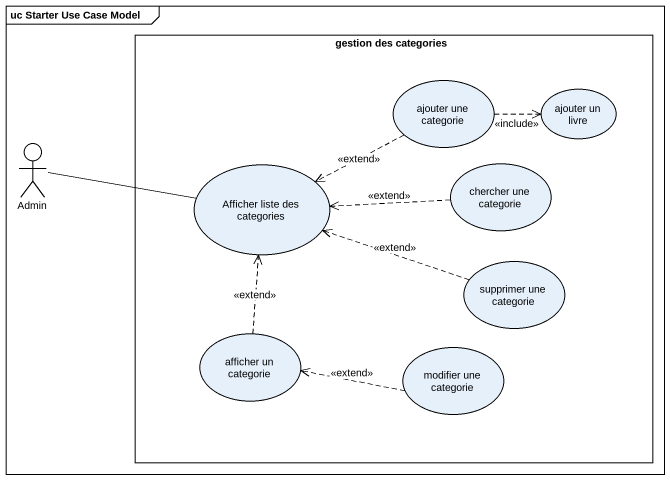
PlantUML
@startuml
mainframe uc Starter Use Case Model
rectangle "gestion des categories" as gestion_des_categories {
  usecase "ajouter une categorie" as ajouter_une_categorie
  usecase "ajouter un livre" as ajouter_un_livre
  usecase "Afficher liste des categories" as Afficher_liste_des
  usecase "chercher une categorie" as chercher_une_categorie
  usecase "supprimer une categorie" as supprimer_une_categorie
  usecase "afficher un categorie" as afficher_un_categorie
  usecase "modifier une categorie" as modifier_une_categorie
}
actor Admin
ajouter_une_categorie .right.> ajouter_un_livre : <<include>>
ajouter_une_categorie .left.> Afficher_liste_des : <<extend>>
Admin -right- Afficher_liste_des
chercher_une_categorie .left.> Afficher_liste_des : <<extend>>
supprimer_une_categorie .left.> Afficher_liste_des : <<extend>>
afficher_un_categorie .up.> Afficher_liste_des : <<extend>>
modifier_une_categorie .left.> afficher_un_categorie : <<extend>>
@enduml
